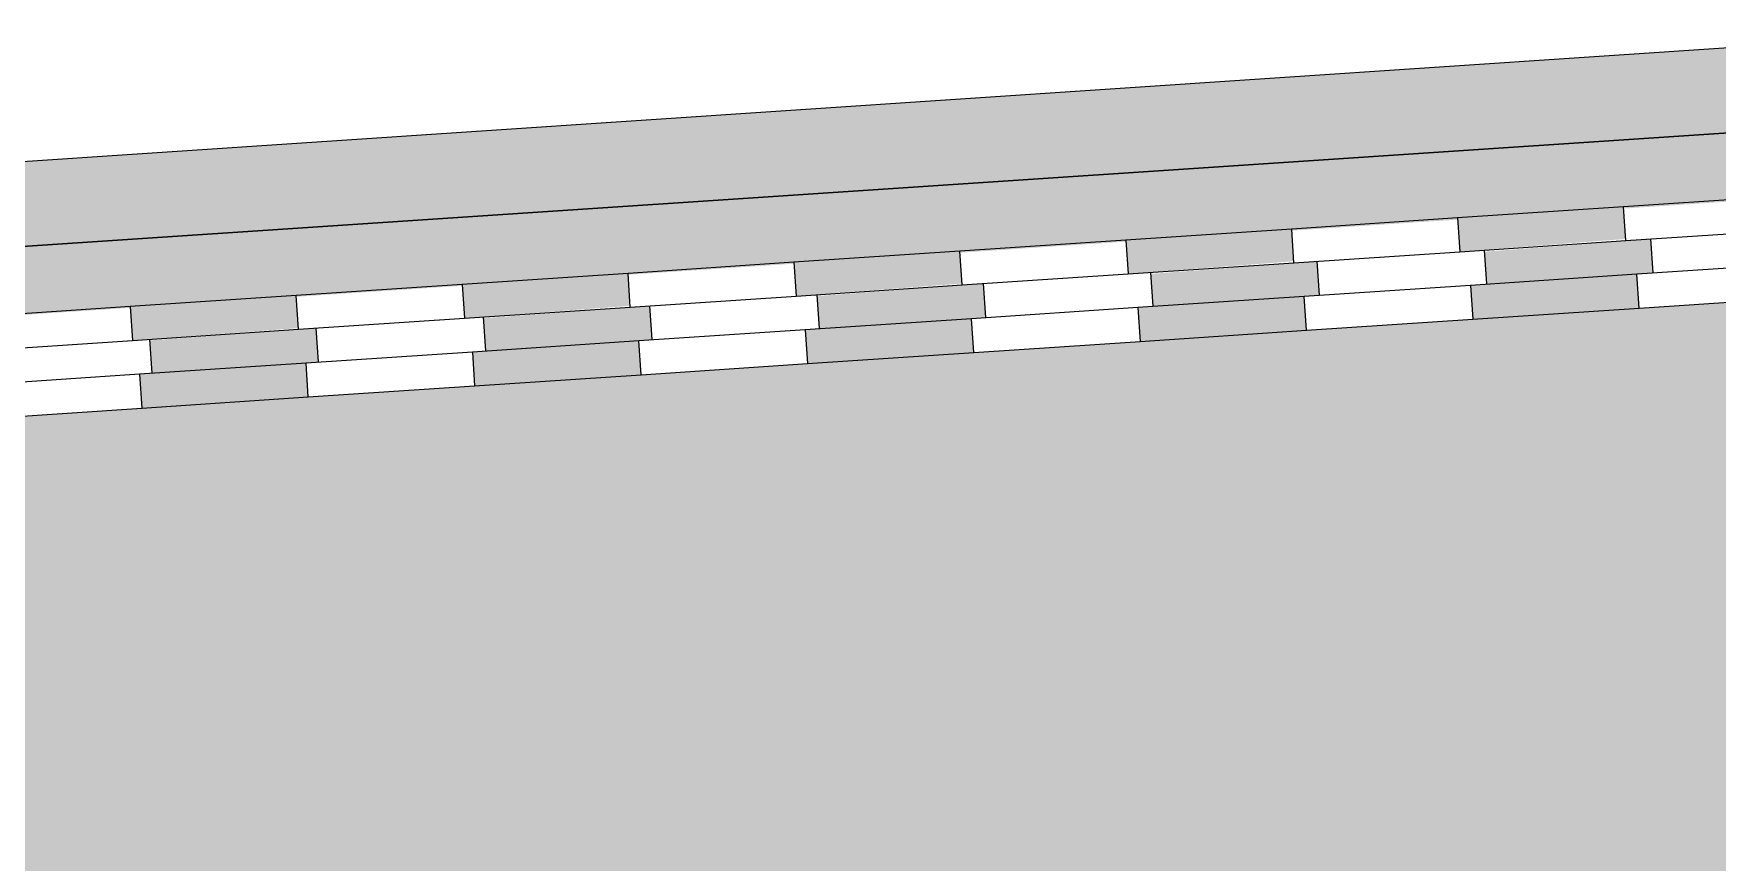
# Model space of a CAD drawing. Header units: millimetres. Extents: x -12447 to 83753, y -46415 to 46712.
# Drawn here: x 83262.8 to 83362.2, y 3534.2 to 3583.2 of the extents above; entities that cross this region are included whole.
import ezdxf

# ---------------------------------------------------------------- set-up
doc = ezdxf.new("R2010")
doc.units = ezdxf.units.MM
doc.layers.add('Линии', color=7, linetype='Continuous', lineweight=9, true_color=0x00a600)
doc.layers.add('Узлы', color=7, linetype='Continuous', lineweight=18)

# ---------------------------------------------------------------- blocks, each defined once
blk = doc.blocks.new('Гидроизоляция_черная - Гидроизоляция_черная 3-6505436-Сечение по поддону')
at = {"layer": 'Узлы', "lineweight": 20}
for points in [[(2271.055, 3568.38), (2280.904, 3569.039), (2280.771, 3571.034), (2270.928, 3570.28), (2271.017, 3568.951)], [(2251.356, 3567.064), (2261.205, 3567.722), (2261.072, 3569.718), (2251.229, 3568.971), (2251.318, 3567.638)], [(2231.657, 3565.747), (2241.507, 3566.405), (2241.373, 3568.401), (2231.529, 3567.661), (2231.619, 3566.325)], [(2211.959, 3564.43), (2221.808, 3565.089), (2221.675, 3567.084), (2211.83, 3566.352), (2211.92, 3565.012)], [(2192.26, 3563.114), (2202.109, 3563.772), (2201.976, 3565.767), (2192.131, 3565.042), (2192.221, 3563.699)]]:
    blk.add_hatch(color=256, dxfattribs=at).paths.add_polyline_path(points)
for p, q in [((2270.921, 3570.376), (2271.055, 3568.38)), ((2280.904, 3569.039), (2280.771, 3571.034)), ((2261.205, 3567.722), (2261.072, 3569.718)), ((2241.507, 3566.405), (2241.373, 3568.401)), ((2251.223, 3569.059), (2251.356, 3567.064)), ((2231.524, 3567.743), (2231.657, 3565.747)), ((2211.825, 3566.426), (2211.959, 3564.43)), ((2221.808, 3565.089), (2221.675, 3567.084)), ((2202.109, 3563.772), (2201.976, 3565.767)), ((2192.127, 3565.109), (2192.26, 3563.114))]:
    blk.add_line(p, q, dxfattribs=at)
blk = doc.blocks.new('Гидроизоляция_черная - Гидроизоляция_черная 3-6505288-Сечение по поддону')
at = {"layer": 'Узлы', "lineweight": 20}
for points in [[(2269.491, 3570.28), (2279.28, 3571.034), (2279.153, 3572.931), (2269.361, 3572.227), (2269.484, 3570.376)], [(2249.9, 3568.971), (2259.689, 3569.718), (2259.562, 3571.621), (2249.77, 3570.921), (2249.894, 3569.059)], [(2230.309, 3567.661), (2240.099, 3568.401), (2239.971, 3570.312), (2230.179, 3569.615), (2230.304, 3567.743)], [(2210.718, 3566.352), (2220.509, 3567.084), (2220.38, 3569.002), (2210.588, 3568.309), (2210.713, 3566.426)], [(2191.128, 3565.042), (2200.918, 3565.767), (2200.79, 3567.693), (2190.997, 3567.002), (2191.123, 3565.109)]]:
    blk.add_hatch(color=256, dxfattribs=at).paths.add_polyline_path(points)
for p, q in [((2288.948, 3573.585), (2279.153, 3572.931)), ((2279.153, 3572.931), (2269.357, 3572.276)), ((2279.286, 3570.935), (2279.153, 3572.931)), ((2259.562, 3571.621), (2249.767, 3570.966)), ((2269.357, 3572.276), (2259.562, 3571.621)), ((2259.695, 3569.626), (2259.562, 3571.621)), ((2269.357, 3572.276), (2269.491, 3570.28)), ((2279.286, 3570.935), (2289.082, 3571.59)), ((2249.767, 3570.966), (2239.971, 3570.312)), ((2249.767, 3570.966), (2249.9, 3568.971)), ((2269.491, 3570.28), (2279.286, 3570.935)), ((2230.176, 3569.657), (2220.38, 3569.002)), ((2239.971, 3570.312), (2230.176, 3569.657)), ((2230.176, 3569.657), (2230.309, 3567.661)), ((2240.105, 3568.316), (2239.971, 3570.312)), ((2249.9, 3568.971), (2259.695, 3569.626)), ((2259.695, 3569.626), (2269.491, 3570.28)), ((2220.38, 3569.002), (2210.585, 3568.347)), ((2220.514, 3567.007), (2220.38, 3569.002)), ((2240.105, 3568.316), (2249.9, 3568.971)), ((2200.79, 3567.693), (2190.994, 3567.038)), ((2210.585, 3568.347), (2200.79, 3567.693)), ((2200.923, 3565.697), (2200.79, 3567.693)), ((2210.585, 3568.347), (2210.718, 3566.352)), ((2220.514, 3567.007), (2230.309, 3567.661)), ((2230.309, 3567.661), (2240.105, 3568.316)), ((2190.994, 3567.038), (2181.199, 3566.383)), ((2190.994, 3567.038), (2191.128, 3565.042)), ((2210.718, 3566.352), (2220.514, 3567.007)), ((2191.128, 3565.042), (2200.923, 3565.697)), ((2200.923, 3565.697), (2210.718, 3566.352)), ((2181.332, 3564.388), (2191.128, 3565.042))]:
    blk.add_line(p, q, dxfattribs=at)
blk = doc.blocks.new('Гидроизоляция_черная - Гидроизоляция_черная 3-6504911-Сечение по поддону')
at = {"layer": 'Узлы', "lineweight": 20}
for points in [[(2270.258, 3566.299), (2280.079, 3566.956), (2279.946, 3568.951), (2270.124, 3568.295), (2270.162, 3567.722)], [(2250.614, 3564.986), (2260.436, 3565.643), (2260.302, 3567.638), (2250.48, 3566.982), (2250.519, 3566.405)], [(2230.97, 3563.673), (2240.792, 3564.33), (2240.659, 3566.325), (2230.837, 3565.669), (2230.876, 3565.089)], [(2211.327, 3562.36), (2221.148, 3563.017), (2221.015, 3565.012), (2211.193, 3564.356), (2211.232, 3563.772)], [(2191.683, 3561.047), (2201.505, 3561.704), (2201.371, 3563.699), (2191.549, 3563.043), (2191.601, 3562.269)]]:
    blk.add_hatch(color=256, dxfattribs=at).paths.add_polyline_path(points)
for p, q in [((2289.768, 3569.608), (2279.946, 3568.951)), ((2279.946, 3568.951), (2270.124, 3568.295)), ((2280.079, 3566.956), (2279.946, 3568.951)), ((2260.302, 3567.638), (2250.48, 3566.982)), ((2270.124, 3568.295), (2260.302, 3567.638)), ((2260.436, 3565.643), (2260.302, 3567.638)), ((2270.124, 3568.295), (2270.258, 3566.299)), ((2280.079, 3566.956), (2289.901, 3567.612)), ((2250.48, 3566.982), (2240.659, 3566.325)), ((2250.48, 3566.982), (2250.614, 3564.986)), ((2270.258, 3566.299), (2280.079, 3566.956)), ((2230.837, 3565.669), (2221.015, 3565.012)), ((2240.659, 3566.325), (2230.837, 3565.669)), ((2230.837, 3565.669), (2230.97, 3563.673)), ((2240.792, 3564.33), (2240.659, 3566.325)), ((2250.614, 3564.986), (2260.436, 3565.643)), ((2260.436, 3565.643), (2270.258, 3566.299)), ((2221.015, 3565.012), (2211.193, 3564.356)), ((2221.148, 3563.017), (2221.015, 3565.012)), ((2240.792, 3564.33), (2250.614, 3564.986)), ((2201.371, 3563.699), (2191.549, 3563.043)), ((2211.193, 3564.356), (2201.371, 3563.699)), ((2201.505, 3561.704), (2201.371, 3563.699)), ((2211.193, 3564.356), (2211.327, 3562.36)), ((2221.148, 3563.017), (2230.97, 3563.673)), ((2230.97, 3563.673), (2240.792, 3564.33)), ((2191.549, 3563.043), (2181.728, 3562.386)), ((2191.549, 3563.043), (2191.683, 3561.047)), ((2211.327, 3562.36), (2221.148, 3563.017)), ((2191.683, 3561.047), (2201.505, 3561.704)), ((2201.505, 3561.704), (2211.327, 3562.36)), ((2181.861, 3560.391), (2191.683, 3561.047))]:
    blk.add_line(p, q, dxfattribs=at)

msp = doc.modelspace()

# ---------------------------------------------------------------- hatches: boundary and pattern name
at = {"layer": 'Узлы', "lineweight": 20, "true_color": 0xffffff}
h = msp.add_hatch(color=7, dxfattribs=at)
h.paths.add_polyline_path([(83048.144, 3558.196), (83048.144, 3563.207), (82748.548, 3583.16), (82560.16, 3583.16), (82560.16, 3578.16), (82748.847, 3578.149), (83003.394, 3561.179)])
h.paths.add_polyline_path([(83077.171, 3558.255), (83376.694, 3578.16), (83561.339, 3578.16), (83561.339, 3583.16), (83375.584, 3583.16), (83077.171, 3563.266), (83077.171, 3562.269)])
h = msp.add_hatch(color=7, dxfattribs=at)
h.paths.add_polyline_path([(83048.144, 3554.189), (83048.144, 3558.196), (82748.548, 3578.16), (82560.16, 3578.16), (82560.16, 3574.305), (82750.938, 3574.271), (82751.679, 3574.005), (83042.208, 3554.586)])
h.paths.add_polyline_path([(83077.171, 3554.248), (83376.694, 3574.16), (83561.339, 3574.16), (83561.339, 3578.16), (83375.584, 3578.149), (83077.171, 3558.255), (83077.171, 3554.598)])
at = {"layer": 'Узлы', "lineweight": 9}
h = msp.add_hatch(dxfattribs=at)
h.set_pattern_fill('FP_206', color=256, style=0, pattern_type=2)
h.set_pattern_definition([(0, (81077.526, 0), (40.64, 10.16), [3.353, -27.127, 3.353, -27.127, -162.56]), (0, (81077.526, 0), (40.64, 10.16), [-60.96, 3.353, -57.607, 3.353, -27.127, -71.12]), (0, (81077.526, 0), (40.64, 10.16), [-152.4, 3.353, -16.967, 3.353, -47.447]), (120, (81092.766, 5.08), (-29.118818, 30.115272), [3.353, -27.127, 3.353, -27.127, -162.56]), (120, (81092.766, 5.08), (-29.118818, 30.115272), [-60.96, 3.353, -57.607, 3.353, -27.127, -71.12]), (120, (81092.766, 5.08), (-29.118818, 30.115272), [-152.4, 3.353, -16.967, 3.353, -47.447]), (240, (81097.846, 25.4), (-11.521182, -40.275272), [3.353, -27.127, 3.353, -27.127, -162.56]), (240, (81097.846, 25.4), (-11.521182, -40.275272), [-60.96, 3.353, -57.607, 3.353, -27.127, -71.12]), (240, (81097.846, 25.4), (-11.521182, -40.275272), [-152.4, 3.353, -16.967, 3.353, -47.447])])
h.paths.add_polyline_path([(83048.144, 3514.098), (83048.144, 3548.196), (82750.211, 3569.169), (82749.881, 3569.41), (82749.638, 3570.136), (82749.863, 3570.587), (82749.708, 3571.13), (82750.149, 3571.866), (82750.772, 3572.061), (82750.639, 3572.138), (82750.047, 3572.305), (82560.16, 3572.305), (82560.16, 3533.16), (82762.216, 3533.16), (82797.414, 3530.813)])
h.paths.add_polyline_path([(83077.171, 3514.157), (83362.216, 3533.16), (83561.339, 3533.16), (83561.339, 3572.045), (83378.751, 3572.045), (83379.06, 3571.42), (83379.043, 3571.159), (83378.619, 3570.522), (83377.739, 3570.329), (83377.249, 3570.219), (83377.841, 3570.019), (83378.18, 3569.333), (83378.129, 3569.021), (83377.739, 3568.436), (83377.116, 3568.26), (83077.171, 3548.211), (83077.171, 3515.123)])

# ---------------------------------------------------------------- linework, layer by layer
at = {"layer": 'Линии', "color": 7}
for p, q in [((83375.584, 3583.16), (83077.171, 3563.266)), ((83375.751, 3578.16), (83077.171, 3558.255)), ((83077.171, 3558.255), (83375.751, 3578.16))]:
    msp.add_line(p, q, dxfattribs=at)

# ---------------------------------------------------------------- block references
at = {"layer": 'Узлы', "lineweight": 20}
for name in ['Гидроизоляция_черная - Гидроизоляция_черная 3-6505288-Сечение по поддону', 'Гидроизоляция_черная - Гидроизоляция_черная 3-6505436-Сечение по поддону', 'Гидроизоляция_черная - Гидроизоляция_черная 3-6504911-Сечение по поддону']:
    msp.add_blockref(name, (81077.526, 0), dxfattribs=at)

doc.saveas('drawing.dxf')
